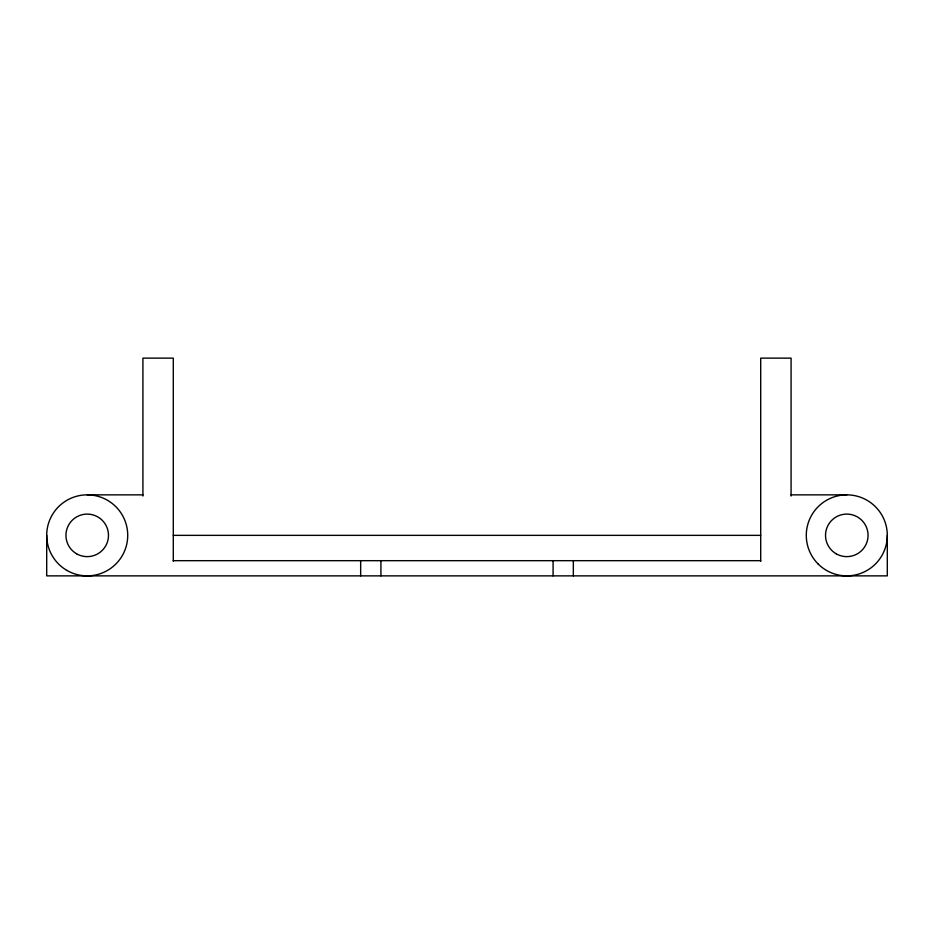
<?xml version="1.0" encoding="UTF-8"?>
<svg xmlns="http://www.w3.org/2000/svg" width="934" height="934" viewBox="0 0 934 934"><rect width="100%" height="100%" fill="white"/><g stroke="black" fill="none" stroke-linecap="round" stroke-linejoin="round"><path stroke-width="1.4" d="M87.212 494.857L142.914 494.857M791.086 494.857L846.788 494.857M173.292 535.357L760.708 535.357M173.292 560.68L760.708 560.68M887.3 535.357L887.3 575.869L46.7 575.869L46.7 535.357M791.086 496.036L791.086 358.131L760.708 358.131L760.708 561.357M573.336 560.68L573.336 575.869M553.08 560.68L553.08 575.869M380.92 560.68L380.92 575.869M360.664 560.68L360.664 575.869M173.292 561.357L173.292 358.131L142.914 358.131L142.914 496.036M66.956 570.441A40.512 40.512 0 0 0 127.725 535.357A40.512 40.512 0 0 0 66.956 500.274A40.512 40.512 0 0 0 66.956 570.441M76.576 553.78A21.272 21.272 0 0 0 108.484 535.357A21.272 21.272 0 0 0 76.576 516.946A21.272 21.272 0 0 0 76.576 553.78M818.149 564.008A40.512 40.512 0 0 0 885.922 545.841A40.512 40.512 0 0 0 836.304 496.234A40.512 40.512 0 0 0 818.149 564.008M836.152 553.78A21.272 21.272 0 0 0 868.06 535.357A21.272 21.272 0 0 0 836.152 516.946A21.272 21.272 0 0 0 836.152 553.78"/></g></svg>
